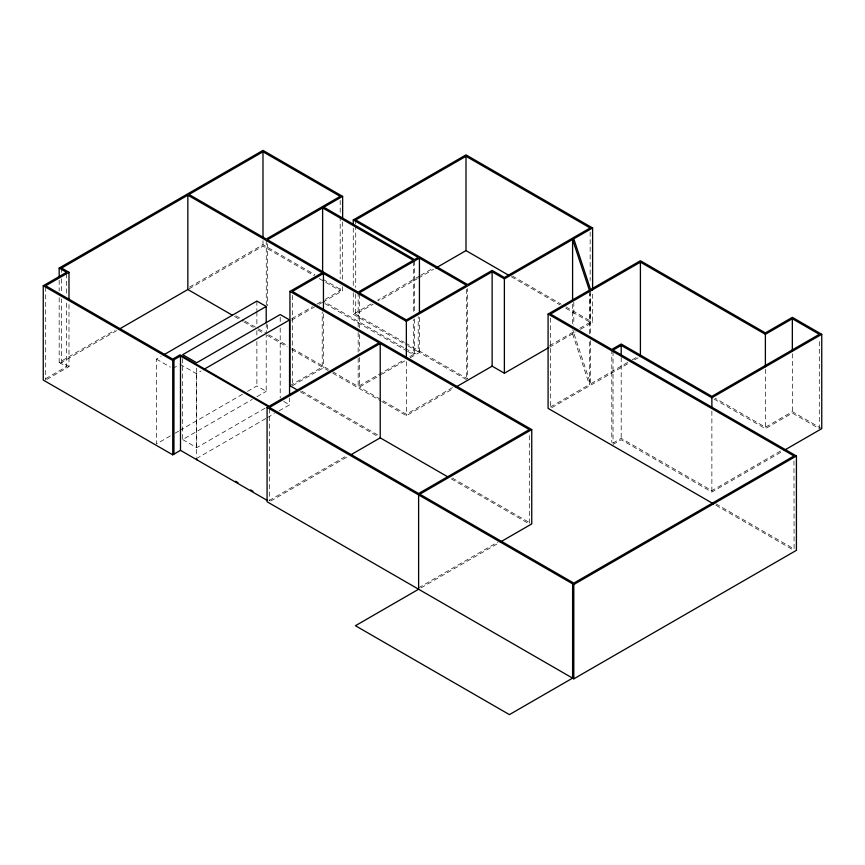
<?xml version="1.0" encoding="UTF-8"?>
<svg xmlns="http://www.w3.org/2000/svg" width="865" height="865" viewBox="0 0 865 865"><rect width="100%" height="100%" fill="white"/><g stroke="black" fill="none" stroke-linecap="round" stroke-linejoin="round"><path stroke-width="0.65" stroke-dasharray="4.33 3.24" d="M59.177 297.701L59.177 362.381L115.088 330.106M189.619 287.072L262.992 244.709L314.936 274.702M60.409 363.095L116.559 330.668M189.067 288.813L262.992 246.125L314.46 275.838M45.64 378.686L66.529 366.63L66.529 301.95M46.861 379.4L68.984 366.63L68.984 303.291M170.405 435.884L156.392 443.972L156.392 359.083L161.063 356.38M172.73 368.512L177.985 365.484M180.082 364.273L196.42 373.702L201.069 371.009M291.678 318.709L312.47 306.697M317.087 304.037L324.018 300.036M325.175 299.366L340.194 290.694L340.194 285.309M291.613 320.158L314.59 306.891M319.185 304.242L322.623 302.253M342.637 286.65L342.637 290.694L323.856 301.539L404.063 347.849M353.266 292.716L353.266 314.276L371.928 303.496M419.557 276L377.767 300.123L378.989 300.836L417.276 278.735M420.714 275.329L433.484 267.955M355.71 294.068L355.71 314.276L373.172 304.199M418.433 278.065L433.516 269.361M175.087 433.181L178.59 431.159M179.758 430.489L242.849 394.062M247.52 391.358L256.873 385.963L266.204 391.358L266.204 334.755M182.688 358.716L182.688 439.571L252.288 399.392M256.927 396.711L266.204 391.358M289.948 385.725L322.223 367.095L322.223 311.854M292.402 385.725L323.445 367.809L328.116 370.501M182.688 439.571L196.69 447.659L266.29 407.48M196.42 458.591L266.258 418.271M267.426 417.6L274.41 413.567M279.071 410.875L289.548 404.831L289.548 398.095M332.593 371.669L358.164 386.439L404.117 359.905M409.859 356.585L413.308 354.596L413.308 319.563M405.231 348.519L414.53 353.893L419.428 351.06M359.386 357.494L359.386 387.142L380.168 375.14M381.324 374.48L405.577 360.478M410.194 357.807L419.428 352.477L466.397 379.594M452.546 387.596L406.355 414.259L359.386 387.142M381.833 401.522L406.355 415.676L453.811 388.288M269.123 500.565L346.27 456.028M270.691 501.073L348.757 456.006M549.589 345.719L573.938 331.663M579.734 328.322L590.157 322.299L590.157 293.992M549.48 347.2L572.598 333.847L572.598 329.803M627.655 362.435L590.568 383.844L573.819 333.144L576.036 331.868M580.458 329.316L592.612 322.299L592.612 291.3M550.378 407.047L589.346 384.547L589.346 340.086M632.283 359.754L636.921 357.083M551.708 407.696L628.725 363.224M634.564 359.851L638.067 357.84M612.852 443.139L621.2 438.317L711.873 490.671L780.771 450.892M613.036 444.448L621.2 439.734L711.873 492.077L783.182 450.914M418.617 587.822L497.84 542.074M421.006 587.854L497.948 543.436M713.993 398.97L765.384 428.651L792.34 413.081L819.296 428.651L819.296 338.366M821.75 428.651L792.34 411.664L765.384 427.234L715.16 398.235M512.458 276.022L561.244 304.188M565.894 306.87L592.612 322.299M511.247 276.735L559.99 304.88M565.797 308.221L590.157 322.299M715.831 503.798L794.092 548.983L793.973 460.039M715.917 505.257L792.816 549.653M323.023 279.363L342.637 290.694M319.142 278.541L340.194 290.694M355.71 314.276L404.366 342.367M405.523 343.037L467.63 378.892L467.63 288.607M353.266 314.276L406.604 345.07M407.772 345.74L418.206 351.774L418.206 316.731M324.948 303.593L406.323 350.574M407.491 351.244L413.308 354.596M235.853 315.822L244.038 320.547M245.206 321.218L266.258 333.382L266.258 323.943M268.647 334.755L287.245 345.492M291.905 348.184L331.425 370.999M234.577 316.504L242.762 321.229M243.93 321.899L253.272 327.294M257.954 329.998L262.625 332.69M267.296 335.393L287.169 346.865M291.84 349.557L322.223 367.095M332.787 373.204L380.665 400.841M301.744 391.121L378.805 435.614M452.363 478.075L531.748 523.92M300.36 391.737L378.989 437.139M451.271 478.864L529.304 523.92L529.304 433.635M283.709 401.457L289.548 404.831M156.392 359.083L170.394 367.16M68.984 366.63L61.631 362.381L61.631 299.052M59.177 362.381L66.529 366.63M572.598 333.847L589.346 384.547M792.34 353.72L792.34 413.081M765.384 369.29L765.384 428.651M711.873 411.156L711.873 492.077M621.2 357.461L621.2 439.734M613.036 351.471L613.036 443.096M611.804 349.417L611.804 442.393M590.568 290.867L590.568 335.328M590.568 340.724L590.568 383.844M590.157 232.015L590.157 280.519M589.346 291.57L589.346 334.69M573.819 302.144L573.819 325.056M573.819 330.452L573.819 333.144M572.598 304.199L572.598 324.418M550.54 318.082L550.54 407.015M466.397 289.31L466.397 378.254M419.428 317.444L419.428 352.477M414.53 260.916L414.53 312.124M414.53 318.861L414.53 353.893M413.308 261.619L413.308 314.179M406.355 361.711L406.355 415.676M359.386 294.165L359.386 327.857M359.386 334.593L359.386 350.757M358.164 292.111L358.164 327.143M358.164 332.538L358.164 352.747M358.164 358.142L358.164 386.439M355.71 219.948L355.71 223.992M355.71 225.343L355.71 287.321M353.266 228.036L353.266 285.98M342.637 221.97L342.637 281.266M340.194 200.41L340.194 215.234M340.194 216.585L340.194 278.562M323.445 313.909L323.445 367.809M292.402 295.441L292.402 384.384M280.206 317.239L280.206 322.634M280.206 328.019L280.206 398.095M269.534 408.767L269.534 500.403M267.49 243.8L267.49 305.788M267.49 324.656L267.49 330.041M266.258 240.394L266.258 305.075M262.992 240.665L262.992 246.125M256.873 301.074L256.873 310.503M256.873 311.854L256.873 325.327M256.873 330.711L256.873 336.107M256.873 341.491L256.873 385.963M196.69 368.155L196.69 447.659M196.42 373.702L196.42 457.25M66.529 273.643L66.529 295.203M61.631 268.053L61.631 273.448M61.631 278.833L61.631 293.657M59.177 280.184L59.177 290.964M45.704 287.094L45.704 380.07"/><path stroke-width="1.3" d="M59.177 277.492L59.177 268.053L262.992 150.38L342.637 196.366L342.637 217.926M298.047 390.407L289.948 385.725L289.948 291.397L322.223 272.767L187.846 195.187L61.631 268.053L68.984 272.302L68.984 299.247M262.992 151.797L189.067 194.484L266.258 239.054L340.194 196.366L262.992 151.797L262.992 238.037M267.155 500.381L180.493 450.341L172.73 454.817L43.25 380.07L43.25 285.742L66.529 272.302L59.177 268.053M68.984 272.302L45.704 285.742L172.73 359.083L180.082 354.834L269.123 406.247L378.989 342.81L289.948 291.397M322.623 207.924L267.49 239.756L358.164 292.111L413.308 260.279L322.623 207.924L322.623 272.605M342.637 196.366L323.856 207.211L414.53 259.565L418.206 257.446L353.266 219.948L353.266 223.992M118.894 329.327L187.846 289.515L232.242 315.152M353.266 219.948L465.997 154.867L592.612 227.971L592.612 289.948M465.997 156.284L355.71 219.948L467.63 284.563L492.131 270.41L504.382 277.492L590.157 227.971L465.997 156.284L465.997 250.601L508.934 275.394M163.399 355.028L256.873 301.074L266.204 306.459L266.204 322.634M43.25 285.742L172.73 360.5L180.493 356.012L268.301 406.712L267.08 407.426L267.08 501.754L573.819 678.841L796.427 550.324L796.427 455.996L613.036 350.12L621.2 345.405L711.873 397.749L821.75 334.322L821.75 428.651L784.35 450.243M266.204 306.459L182.688 354.672L196.69 362.759L280.206 314.546L289.548 319.931L289.548 395.392M713.593 503.917L548.086 408.367L548.086 314.038L589.346 290.218L572.598 239.519L504.382 278.898L492.131 271.826L406.355 321.348L323.445 273.481L292.402 291.397L531.748 429.591L531.748 523.92L500.273 542.085M203.405 369.669L289.548 319.931M419.428 258.148L359.386 292.813L406.355 319.931L466.397 285.266L419.428 258.148L419.428 312.049M435.83 268.02L465.997 250.601M380.222 343.513L269.534 407.426L418.617 493.493L529.304 429.591L380.222 343.513L380.222 437.841L447.767 476.842M592.612 227.971L573.819 238.816L590.568 289.515L640.403 260.743L765.384 332.906L792.34 317.336L821.75 334.322M640.403 262.16L550.54 314.038L611.804 349.417L621.2 343.989L711.873 396.343L819.296 334.322L792.34 318.752L765.384 334.322L640.403 262.16L640.403 356.488M456.125 386.947L492.131 366.154L504.382 373.226L548.324 347.871M351.093 454.666L380.222 437.841M531.748 429.591L419.839 494.207L573.819 583.107L793.973 455.996L548.086 314.038M267.08 407.426L573.819 584.524L796.427 455.996M235.658 481.254L237.962 482.584M250.655 489.914L252.969 491.244M196.42 458.591L196.831 459.769M792.34 318.752L792.34 351.093M765.384 334.322L765.384 366.663M711.873 397.749L711.873 407.188M621.2 345.405L621.2 354.834M573.819 584.524L573.819 678.841M572.598 239.519L572.598 300.166M572.598 583.81L572.598 678.138L509.42 714.62L355.429 625.719L418.617 589.238L418.617 494.91M504.382 278.898L504.382 373.226M492.131 271.826L492.131 366.154M406.355 321.348L406.355 357.732M323.445 273.481L323.445 309.865M187.846 195.187L187.846 289.515M180.493 356.012L180.493 450.341M173.952 359.786L173.952 454.114M172.73 360.5L172.73 454.817"/></g></svg>
